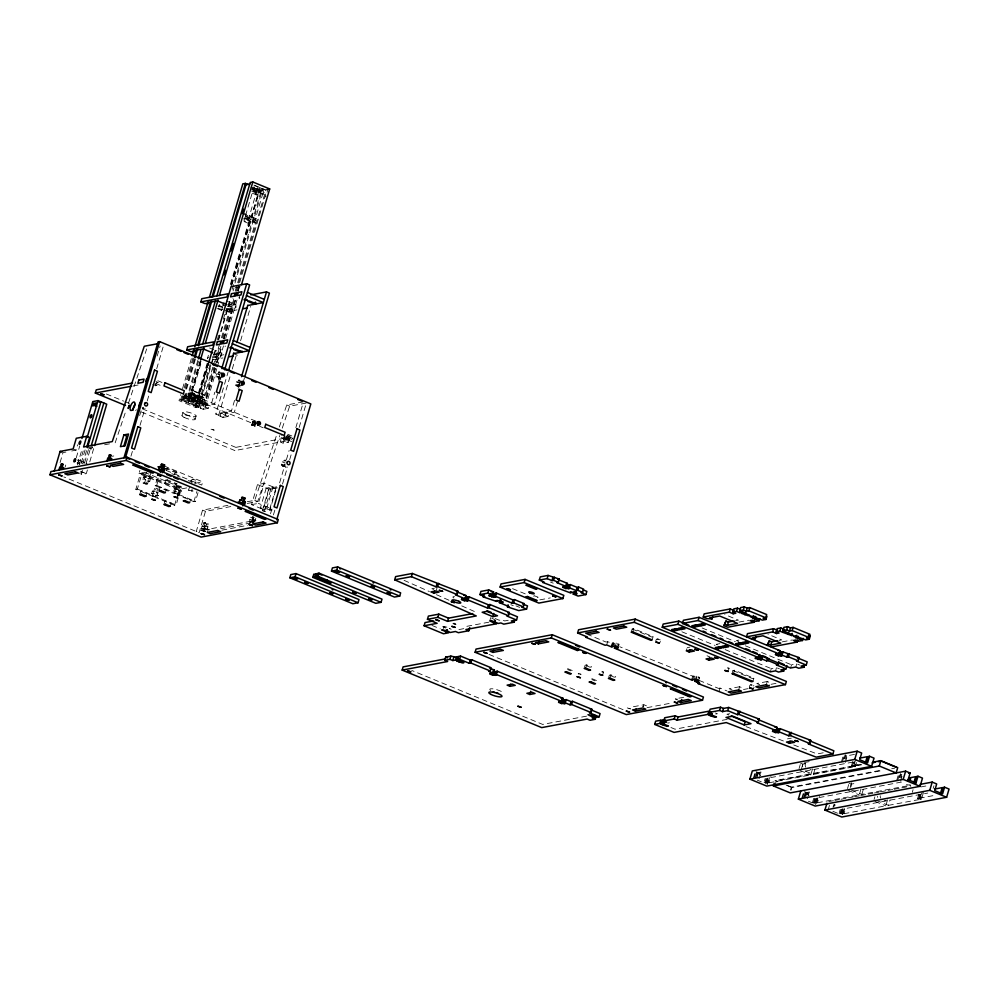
<?xml version="1.0" encoding="UTF-8"?>
<svg xmlns="http://www.w3.org/2000/svg" width="999" height="999" viewBox="0 0 999 999"><rect width="100%" height="100%" fill="white"/><g stroke="black" fill="none" stroke-linecap="round" stroke-linejoin="round"><path stroke-width="0.75" stroke-dasharray="5 3.75" d="M60.065 462.574L62.999 452.609L65.897 452.06M65.122 467.145L65.759 465.01M71.691 450.974L76.049 450.149L77.61 444.805M76.274 457.729L79.758 445.904M77.447 464.835L82.23 448.588M79.321 464.135L84.103 447.877M81.219 463.086L85.577 448.301M82.667 463.848L87.45 447.602M82.393 470.192L81.081 474.625L86.301 473.638L87.612 469.205M84.565 462.799L88.911 448.027M86.014 463.573L90.36 448.801M89.785 461.813L94.131 447.04M139.648 415.572L141.334 409.877M157.18 356.006L160.14 345.979M143.307 407.217L142.894 408.603L144.043 408.391L142.108 407.592M130.956 456.206L132.53 450.874M140.047 425.324L145.08 408.229M147.228 400.924L149.188 394.255M156.718 368.681L163.461 345.741M155.532 385.889L156.468 382.692L158.042 382.392L157.093 385.602L152.622 384.69M186.726 487.899L177.722 489.597L138.961 473.613L139.897 470.404M159.016 489.348L156.119 488.149L155.17 491.358L152.347 491.133L151.648 493.481L154.483 493.706L153.846 495.841L152.285 496.128L135.814 489.348L140.522 473.314L145.367 475.312L146.94 475.024L146.304 477.16L143.481 476.935L142.795 479.283L145.617 479.508L144.668 482.717L143.107 483.004L144.056 479.807M135.814 489.348L137.375 489.048L142.095 473.026L146.94 475.024M139.71 494.542L140.659 491.346L142.22 491.046L141.271 494.255M142.795 479.283L144.356 478.983L145.367 475.312M150.2 473.002C151.898 478.771 142.445 476.073 146.903 472.115M143.107 483.004L146.016 484.203L146.953 481.006L149.788 481.231L150.474 478.871L147.652 478.646L148.277 476.511L149.85 476.223L180.856 488.998L176.136 505.032L174.575 505.319L156.581 497.902M146.016 484.203L147.577 483.916L148.913 479.17L150.474 478.871M149.213 478.359L149.85 476.223M146.129 496.253L147.065 493.044L145.504 493.344M210.801 365.222L198.476 407.08L195.866 407.58L179.008 400.624L180.769 394.642M182.53 388.661L191.771 357.267M181.244 486.913L179.67 487.2L178.734 490.409L180.295 490.109L181.244 486.913L178.334 485.714L177.385 488.911L174.563 488.686L173.876 491.046L176.698 491.271L176.074 493.406L174.5 493.693L155.12 485.701L157.268 478.421M152.285 496.128L152.909 493.993L154.483 493.706M153.222 493.181L154.545 488.436L156.119 488.149M210.19 363.986L197.889 405.769L195.754 406.168L180.632 399.937L182.005 395.254M184.141 387.999L192.982 357.992M182.942 395.654L181.618 400.137L179.008 400.624M185.14 388.174L193.931 358.279M155.12 485.701L156.681 485.414L158.829 478.134M197.427 402.16L182.892 396.915L183.828 393.718M180.632 399.937L182.767 399.525L183.654 396.553M185.839 389.086L195.067 357.754M190.684 396.166L202.797 401.148L202.335 402.759L195.804 403.983L183.691 398.988L184.166 397.39L185.315 397.177L205.894 405.694M182.892 396.915L184.453 396.628L185.402 393.419M195.429 359.091L185.889 391.508L187.038 391.296M155.195 497.327L155.819 495.192L158.641 495.417L159.34 493.069L156.518 492.844L157.455 489.635L154.545 488.436M185.315 397.177L186.551 393.206M157.767 493.369L156.756 497.04L176.136 505.032M186.738 394.917L185.802 398.114L187.362 397.827M159.016 490.909L159.965 487.699L161.526 487.412M214.723 367.307L203.284 406.181L186.413 399.225L187.3 396.241M189.061 390.259L197.852 360.364M181.98 415.596L182.929 412.4M166.558 470.317L167.195 468.181L176.885 472.177L175.936 475.374L180.057 477.072M189.773 391.171L198.551 361.326M191.221 391.258L200.025 361.363M189.473 398.326L188.162 402.797L194.031 402.385L194.181 401.011L191.683 400.424L192.045 402.06L191.696 400.611M191.671 390.871L200.437 361.064M167.258 479.807L165.697 480.094L164.76 483.304L166.321 483.017L167.258 479.807L176.96 483.803L176.011 487L174.45 487.3L175.387 484.09L176.96 483.803M191.908 390.759L200.737 360.751M212.775 367.282L204.533 395.279L191.271 390.497L192.42 390.284L201.086 360.814M191.945 394.006L201.498 361.588M251.91 193.968L245.105 217.095L251.161 219.593L245.167 217.807M218.669 306.993L219.455 304.32M165.434 492.607L166.371 489.41L164.81 489.697M163.936 504.532L164.885 501.323L166.446 501.036M208.391 355.319L207.442 358.529L208.541 357.155M221.603 310.452L222.54 307.242M222.852 306.206L224.026 302.197M207.143 363.311L198.476 392.782L197.327 392.994L196.703 395.129L197.852 394.917L197.377 396.516L196.229 396.74L195.592 398.876L196.741 398.651L196.279 400.262L193.656 400.749L194.068 402.31M230.482 284.053L249.375 219.817L248.227 220.042L250.474 216.084L249.325 216.296L256.568 191.733L257.717 191.508L258.179 189.91L257.03 190.122L257.979 186.925L253.134 184.927M174.688 474.612L175.312 472.465L176.885 472.177M195.804 403.983L196.279 402.385M192.058 398.251L196.903 400.249L197.377 398.638L198.526 398.426L193.681 396.428M193.157 394.505L198.014 396.503L207.555 364.086M230.894 284.79L248.913 223.551L250.062 223.326L244.006 220.829L244.63 218.694L243.481 218.918L250.687 221.191M249.538 221.416L250.012 219.805M252.397 193.244L257.243 195.242L257.717 193.631L258.866 193.419L252.809 190.921L253.746 187.712L259.802 190.21L264.036 189.423L263.087 192.62L250.974 187.625M208.341 362.649L195.617 405.869L211.651 402.922L214.797 392.245M231.156 285.152L258.791 191.246L267.869 189.535L265.672 196.99M195.754 406.168L208.479 362.899M231.318 285.327L259.965 187.949M208.704 362.674L195.991 405.869L198.901 407.068L214.56 404.12L217.695 393.444M195.866 407.58L208.629 364.223M231.943 284.99L259.802 190.21M217.208 340.122L218.968 334.153M223.364 319.23L226.436 308.791M232.143 289.398L261.126 190.921L252.872 187.525M211.239 363.736L216.084 347.29M218.282 339.81L230.594 297.952M235.002 283.004L262.275 190.322L253.846 186.85M195.18 419.168L196.129 415.959M198.901 407.068L211.176 365.359M211.613 363.873L216.433 347.49M218.631 340.035L230.906 298.326M233.092 290.884L233.978 287.899M170.354 506.231L171.291 503.034L169.73 503.321M174.5 493.693L175.137 491.558L176.698 491.271M174.563 488.686L175.824 489.21L176.761 486.001L178.334 485.714M190.747 396.878L201.661 401.373L203.908 397.415L191.783 392.42M190.647 392.632L202.76 397.627L203.384 395.492M244.593 218.544L254.283 222.54L256.543 218.581L244.418 213.586M243.269 213.798L255.394 218.793L262.625 194.231L263.773 194.006L264.236 192.407L252.123 187.412M175.437 490.746L176.124 488.399M200.262 408.091L201.211 404.895L204.121 406.094L203.172 409.29L200.262 408.091L205.482 407.117L208.391 408.316L209.34 405.107L206.431 403.908M213.212 365.809L219.28 345.179M221.441 337.812L229.683 309.815L226.049 308.316M228.646 304.957L231.256 304.47L233.017 298.501M235.215 291.034L255.432 222.315L244.53 217.819M177.722 489.597L178.671 486.388L181.668 485.826M187.575 398.626L202.697 404.857L213.674 367.557M215.422 361.588L220.255 345.179M222.452 337.724L233.866 298.938M236.064 291.471L265.921 190.022L253.546 184.927M215.16 365.821L220.879 346.391M223.077 338.911L234.965 298.551M237.163 291.071L266.633 190.921M198.027 492.657L195.454 501.398L193.881 501.685L177.41 494.892L178.034 492.757L180.869 492.982L181.556 490.634L180.295 490.109M174.575 505.319L177.148 496.578M177.572 495.129L179.296 489.298L148.277 476.511M215.235 368.394L204.695 404.158L191.021 398.526M216.983 362.425L221.803 346.041M224.001 338.586L236.288 296.853M238.037 290.884L238.911 287.912M177.447 497.802L178.384 494.592L175.137 493.606L176.361 494.443M202.697 404.857L204.832 404.458L215.372 368.656M217.12 362.687L221.953 346.266M224.151 338.811L236.451 297.04M238.199 291.071L239.523 286.601M177.41 494.892L178.971 494.605L179.995 490.934L181.556 490.634M205.482 407.117L216.895 368.319M217.332 366.82L223.489 345.891M225.687 338.424L238.012 296.566M212.387 357.879L220.979 356.268L221.928 353.059L215.06 350.237M226.536 309.815L235.127 308.192L236.076 304.982L223.726 299.9M219.817 379.22L220.23 377.834L217.32 376.635L216.908 378.022L219.817 379.22L220.966 378.996L215.747 376.923L216.696 373.726L221.166 374.625M240.072 294.98L239.136 298.189L239.81 298.052L234.178 296.204M218.257 373.426L218.669 372.04L219.817 371.815L219.405 373.214M218.331 380.219L219.505 376.223L216.908 378.022M218.656 378.122L219.605 374.925L216.696 373.726M188.586 490.159L193.057 491.058L188.586 490.159L189.523 486.95M191.433 482.467C189.735 476.71 199.188 479.408 194.73 483.366M191.496 491.358L192.12 489.223M189.66 502.597L190.609 499.4L189.036 499.687M237.475 401.586L234.328 412.275L218.669 415.222L215.759 414.023L228.034 372.315M218.669 415.222L230.507 375M232.255 369.043L236.651 354.146M240.597 340.746L250.674 306.481M193.881 501.685L196.89 491.496M220.042 416.246L220.979 413.037L223.888 414.235L222.939 417.445L220.042 416.246L225.262 415.259L228.159 416.458L229.108 413.261L226.199 412.063L225.262 415.259M163.911 465.884L202.672 481.868L201.736 485.077L162.962 469.093M236.463 381.868L239.373 383.067L238.424 386.276L239.997 385.976L237.088 384.777L236.676 386.163L239.585 387.362L240.734 387.15L235.527 385.077L236.463 381.868L240.934 382.779M238.037 381.581L238.436 380.182L239.585 379.97L239.173 381.356L240.222 381.168M238.099 388.374L239.285 384.365L236.676 386.163M234.565 400.387L231.418 411.076L215.759 414.023M227.909 505.357L202.56 510.139L196.266 531.505L201.486 530.519L204.395 531.718L205.02 529.582L201.436 528.508L202.135 526.161L205.719 527.222L206.656 524.025L208.229 523.726L207.28 526.935L204.37 525.736L205.319 522.527L208.229 523.726M243.132 382.367L244.443 377.897M230.819 506.555L205.469 511.326L199.176 532.692L63.849 476.923M201.486 530.519L202.123 528.384M202.809 526.036L203.746 522.827L205.319 522.527M205.956 531.418L203.059 530.219L203.684 528.084L207.268 529.158L207.954 526.81L204.37 525.736M204.358 527.959L205.057 525.611M201.436 528.508L204.345 529.707L205.719 527.222M207.33 532.442L208.267 529.245L210.215 530.044M141.359 412.013L234.877 450.561L235.826 447.365L289.048 437.337L286.438 436.663L285.489 439.872L283.366 438.998L284.303 435.789M251.698 425.287L252.647 422.077L254.208 421.79L253.271 424.987L251.698 425.287L256.169 426.186M253.271 424.987L252.01 424.475L252.947 421.266L256.406 421.378L193.356 395.392M252.01 424.475L253.159 424.25L254.096 421.054M253.159 424.25L254.408 424.775L255.357 421.566M254.608 426.486L255.544 423.276L257.118 422.989M254.408 424.775L255.457 424.575L256.081 422.44M257.492 484.565L269.118 489.36L263.212 509.44L251.573 504.645L257.492 484.565L264.273 483.291L275.899 488.086L268.594 489.46M252.41 522.677L253.034 520.541L249.45 519.468L250.15 517.12L253.734 518.194L250.15 517.12M203.059 530.219L249.5 521.478L250.125 519.343L253.034 520.541M249.463 523.626L250.137 521.391L252.872 521.94M255.282 520.117L253.971 522.377L251.061 521.178L251.698 519.043L255.282 520.117L255.969 517.769M252.372 518.918L253.072 516.57M252.36 520.666L253.047 518.319M251.573 504.645L258.354 503.371L264.273 483.291M252.735 523.901L253.671 520.691L256.581 521.89M284.977 435.664L284.041 438.861L281.131 437.662L282.08 434.465M262.337 510.714L268.943 488.286L276.773 486.813L270.167 509.24L262.337 510.714L264.273 511.513L272.103 510.039L270.167 509.24M283.192 443.219L284.128 440.01L289.348 439.023L288.411 442.232L283.192 443.219L280.282 442.02L281.231 438.811L284.128 440.01M264.273 511.513L270.879 489.085L277.397 487.849M281.131 437.662L285.602 438.573L286.551 435.364L289.36 436.113L288.112 440.547L234.877 450.561M285.602 438.573L287.225 435.239M287.113 436.538L286.176 439.747L288.112 440.547M288.686 436.251L287.737 439.448L289.673 440.247L290.622 437.05L288.686 436.251L289.36 436.113M284.802 465.546L282.867 464.747L282.455 466.133L285.364 467.332L285.764 465.946L281.293 465.034L282.242 461.825L285.364 459.927L284.952 461.326M269.643 509.34L276.248 486.9M282.455 466.133L285.052 464.323L279.608 482.842M284.203 466.233L284.827 464.098M270.517 513.736L272.09 508.391M286.388 459.79L289.136 450.437M295.854 427.647L303.022 403.271M273.414 514.935L274.987 509.59M282.517 484.04L287.537 466.958M289.685 459.652L291.658 452.972M299.176 427.41L305.931 404.47M436.463 589.835L437.087 587.699M443.593 628.533L444.218 626.398L447.814 627.472M490.047 619.792L490.671 617.657M584.49 667.332L585.127 665.197L586.688 664.897L591.533 666.895L589.972 667.195L585.127 665.197M586.063 667.032L586.688 664.897M606.68 644.954L607.629 641.758L613.511 643.556L612.574 646.753M602.609 675.287L603.546 672.077L600.287 671.091L601.111 671.79M611.313 646.241L612.262 643.031L616.233 643.044L619.143 644.243L617.894 648.264M611.525 646.952L612.474 643.743M612.462 646.028L613.411 642.819M613.723 646.54L614.66 643.331M615.284 646.241L616.233 643.044M608.728 677.322L609.353 675.174L610.913 674.887L615.759 676.885L614.198 677.172L609.353 675.174M610.289 677.022L610.913 674.887M631.218 632.192L632.155 628.983L633.728 628.696L653.109 636.688L652.16 639.884M632.779 631.892L633.728 628.696M656.031 642.182C654.333 636.413 663.786 639.123 659.328 643.081M643.244 706.905L643.868 704.757L646.778 705.956L642.307 706.805M686.288 650.824L686.912 648.676M691.758 679.395L692.694 676.186L696.678 676.198L699.575 677.397L698.638 680.606M692.906 679.183L693.843 675.973M694.168 679.695L695.104 676.498M695.729 679.407L696.678 676.198M719.105 691.296L720.054 688.086L726.972 690.946M728.146 671.44L729.083 668.231L725.823 667.245L727.06 668.081M732.005 673.738L732.954 670.529L734.515 670.242L753.895 678.234L752.959 681.43M733.578 673.438L734.515 670.242M738.636 689.947L739.585 686.738L742.494 687.936M749.662 687.986C747.964 682.217 757.429 684.927 752.971 688.885M766.295 684.74L767.244 681.53L770.154 682.729L769.205 685.938M770.354 671.84L771.29 668.631L776.51 667.644L775.561 670.853M753.258 778.483L754.832 773.139M754.045 778.333L755.606 772.989M755.082 778.134L757.042 771.465M755.868 777.984L757.829 771.315M757.354 775.212L758.141 772.539L759.178 772.339L757.604 777.684M756.905 777.796L758.878 771.116M790.584 668.019L791.52 664.822L796.74 663.836L795.803 667.045M759.178 774.862L759.964 772.19L761.013 771.99L759.04 778.671M764.41 781.118L765.197 778.446M764.023 782.454L765.072 782.254L766.245 778.246M765.371 783.478L767.032 778.096M766.158 783.328L767.731 777.984M769.555 777.647L767.981 782.979L765.846 782.105L766.895 781.905L768.069 777.896M765.072 782.254L767.195 783.129L768.768 777.784M767.17 784.727L769.193 777.871M766.895 781.905L769.03 782.791L770.991 776.111M775.012 785.251L776.31 780.868L861.488 764.834M790.559 790.022L791.42 787.1L882.691 769.917M791.046 790.221L791.832 787.549L882.592 770.466M799.05 768.593L800.236 764.597M801.71 798.451L803.283 793.119M802.497 798.313L804.07 792.969M803.546 798.114L805.119 792.769M769.03 782.791L810.776 774.924L812.736 768.256M804.32 797.964L806.293 791.283M805.806 795.179L806.593 792.507L807.642 792.319L806.068 797.652M805.369 797.764L807.329 791.096M805.656 767.157A4.583 4.058 79.3 0 1 805.419 763.661L803.233 762.761L801.273 769.442L813.386 774.437L814.959 769.093M807.642 794.842L808.416 792.17L809.465 791.97L807.504 798.651M813.661 798.413L812.487 802.422L815.659 803.109L816.445 802.959L818.006 797.614M813.523 802.222L814.709 798.226M813.835 803.446L815.396 798.114L814.31 802.085L816.445 802.959M814.61 803.296L816.183 797.964M814.31 802.085L815.346 801.885L816.533 797.876M815.659 803.109L817.232 797.764M815.634 804.707L817.644 797.851M815.346 801.885L817.482 802.759L819.442 796.078M841.408 761.887L843.368 755.207L846.54 755.893L844.58 762.574M828.271 809.402L829.445 805.394M842.444 761.688L844.417 755.007M844.018 758.878L845.191 754.869L847.327 755.744L857.829 753.77M844.717 758.753L845.504 756.093M845.366 762.424L847.327 755.744M833.016 807.267L833.803 804.595M833.803 807.117L834.59 804.445M855.481 760.202L853.521 766.882L851.385 765.996L853.346 759.327M851.385 765.996L852.434 765.808L854.395 759.128M842.744 808.903L841.17 814.247L839.035 813.373L840.209 809.365M856.518 762.524L855.344 766.533L853.208 765.659L854.395 761.65M839.035 813.373L840.084 813.174L841.258 809.165M847.514 788.573L848.688 784.565M842.045 809.015L840.384 814.397L832.304 811.063M852.434 765.808L854.557 766.683L856.53 760.002M844.567 808.566L842.994 813.898L840.858 813.024L841.907 812.824L843.081 808.828M840.084 813.174L842.207 814.048L843.78 808.715M851.697 782.741L849.724 789.422L861.837 794.405L908.765 785.576L906.63 784.702L910.589 785.239L908.453 784.352M842.594 814.285L844.205 808.79L927.771 793.056M841.907 812.824L844.043 813.71L845.616 808.366M817.482 802.759L859.24 794.904L861.2 788.223M861.837 794.405L863.411 789.073M874.063 799.512L874.849 796.852M844.043 813.71L885.788 805.843L887.749 799.175M876.285 800.361L888.398 805.356L889.972 800.012M896.652 780.581L898.613 773.913L901.785 774.587L899.824 781.268M897.689 780.381L899.649 773.713M899.262 777.572L900.436 773.563M899.962 777.459L900.748 774.787M900.611 781.118L902.572 774.437M912.287 792.344L913.074 789.672M921.627 792.794L919.654 799.475L917.532 798.588L919.492 791.92M917.532 798.588L918.568 798.401L920.541 791.72M923.451 792.444L921.49 799.125L919.355 798.251L920.529 794.242M918.568 798.401L920.703 799.275L922.664 792.594M933.166 788.411L933.953 785.738M115.185 442.782L126.011 410.514M128.471 403.184L146.678 348.926M247.29 501.71L254.745 500.312L276.885 434.315M279.345 426.973L286.738 404.982L303.446 401.835M247.215 503.471L257.655 501.51L279.795 435.514M282.255 428.171L289.635 406.181L306.356 403.034M145.954 475.324L149.263 476.211M191.321 401.573L197.24 401.086M194.343 401.323L189.748 401.486L190.222 399.887L191.371 399.675M156.131 497.127L152.909 496.041L154.57 497.015M178.346 494.692L177.21 494.68M195.679 480.157L192.382 479.27M453.084 623.551L453.983 623.201M603.546 672.077L601.947 672.065M660.277 639.872L657.042 639.11M729.083 668.231L727.909 668.319M753.87 685.776L753.121 685.826M456.056 624.263L455.282 624.288M262.275 190.322L259.665 190.821L254.046 188.499M263.087 192.62L264.236 192.407M257.243 195.242L258.391 195.017L252.335 192.52M255.394 218.793L256.543 218.581M254.283 222.54L255.432 222.315M235.389 287.637L241.084 286.563M227.485 306.606L236.076 304.982M226.411 308.841L236.563 306.93M225.774 310.552L229.683 309.815M225.474 312.05L237.075 309.865M224.987 346.253L225.662 346.129M213.336 354.682L221.928 353.059M212.263 356.918L223.863 354.732M212.775 359.852L222.927 357.942M133.192 385.914L140.772 384.478M215.747 376.923L217.32 376.635M235.527 385.077L237.088 384.777M185.939 395.03L184.79 395.254L187.213 396.253M183.691 398.988L187.612 398.251M188.262 398.301L180.694 399.725L198.476 407.08M198.014 396.503L199.151 396.291L193.094 393.793M186.413 399.225L189.023 398.738M202.76 397.627L203.908 397.415M196.903 400.249L198.052 400.025M201.661 401.373L202.797 401.148M203.172 409.29L208.391 408.316M222.939 417.445L228.159 416.458M87.987 447.902L92.52 447.053M104.608 444.767L112.163 443.356M112.2 456.256L113.774 455.969M78.184 473.426L83.404 472.44M283.366 438.998L284.041 438.861M138.961 473.613L144.967 472.477M167.195 468.181L165.622 468.481L175.312 472.465M143.481 476.935L146.304 477.16M149.788 481.231L146.953 481.006M281.293 465.034L282.867 464.747M195.18 483.279L202.672 481.868M155.17 491.358L152.347 491.133M285.364 467.332L286.513 467.107M156.518 492.844L158.079 492.557M175.824 489.21L177.385 488.911M158.641 495.417L155.819 495.192M180.869 492.982L178.034 492.757M184.191 497.689L185.764 497.402M262.687 509.54L269.992 508.166L258.354 503.371M207.28 526.935L207.954 526.81M249.45 519.468L250.125 519.343M204.345 529.707L205.02 529.582M207.268 529.158L203.684 528.084M251.061 521.178L259.64 519.567M250.949 522.952L221.616 528.471L218.706 527.272M221.89 530.169L247.802 525.287M434.478 588.199L431.868 588.686L433.816 589.485M539.822 599.875L550.324 597.902M444.218 626.398L442.657 626.698L445.566 627.896L444.892 628.021M495.142 618.556L499.213 620.229L501.823 619.742L504.732 620.941L509.203 620.104M449.937 628.346L449.263 628.471L451.198 629.27M466.858 626.323L488.848 622.19M463.798 628.646L459.328 629.495L457.392 628.696M607.629 641.758L606.056 642.045L588.061 634.627M735.576 620.691L738.436 620.154L724.725 614.497M653.109 636.688L651.535 636.975L632.155 628.983M738.935 622.102L749.075 620.192M617.682 645.267L618.831 645.054L617.569 644.53M687.225 647.614L689.834 647.127M719.842 643.656L716.183 644.343L718.119 645.142M738.86 640.084L736.413 640.534L739.322 641.733M778.87 640.459L781.73 639.922L768.019 634.265M782.229 641.87L792.382 639.959M695.816 678.109L696.865 677.909M699.575 677.397L698.014 677.697L699.275 678.209M753.895 678.234L752.334 678.521L739.872 673.388M720.054 688.086L718.481 688.386L699.1 680.394M633.428 706.73L643.868 704.757M678.833 698.176L689.273 696.216M739.585 686.738L729.145 688.711L732.055 689.909M767.244 681.53L756.805 683.503L759.715 684.702M586.563 716.146L542.669 724.412L411.738 670.441M647.052 707.654L671.44 703.059M743.518 689.497L748.114 688.636M771.066 684.303L777.185 683.154M667.832 723.101L669.392 722.801M715.846 714.06L717.407 713.761L715.471 712.961M729.645 713.736L726.922 714.248L729.732 715.396M727.197 719.367L675.012 729.195L669.48 726.91M787.437 738.873L791.358 738.136M823.213 752.796L817.132 753.945L792.469 744.467M804.719 762.487L809.178 761.65M800.624 763.261L802.809 764.16L805.419 763.661M757.142 772.914L760.077 773.8A1.424 1.261 79.3 0 0 760.589 775.461M770.704 777.584L854.282 761.85M853.208 765.659L860.713 764.247M861.188 764.372L774.962 780.594L777.771 781.755M767.195 783.129L767.981 782.979M813.386 774.437L853.521 766.882M854.557 766.683L855.344 766.533M891.67 768.755L894.692 768.181M849.088 783.228L851.26 784.128L853.87 783.641A4.583 4.058 79.3 0 0 854.12 787.125M805.606 792.881L808.528 793.78A1.424 1.261 79.3 0 0 809.053 795.429M819.168 797.564L902.746 781.83M828.858 801.56L833.416 800.699M834.939 800.411L839.497 799.55M841.021 799.275L847.09 798.126M848.613 797.839L853.171 796.977M854.694 796.69L859.252 795.841M860.763 795.554L866.845 794.405M868.368 794.118L872.926 793.256M874.45 792.981L879.008 792.12M880.519 791.832L886.6 790.684M888.123 790.396L892.681 789.547M894.192 789.26L900.274 788.111M901.797 787.824L910.913 786.113M920.928 786.937L928.383 785.526M919.355 798.251L935.751 795.154M842.207 814.048L842.994 813.898M888.398 805.356L919.654 799.475M920.703 799.275L921.49 799.125M580.544 674.662C583.279 674.138 575.274 672.639 579.295 674.375M455.319 624.313L454.495 624.125M453.971 623.189L455.581 623.726M454.495 624.15L453.658 623.863M676.947 699.849L675.287 698.875L677.684 699.275M751.885 685.526L750.611 684.79M746.053 726.623L785.226 741.67M259.191 187.425L264.036 189.423M252.11 188.499L258.978 191.333M251.648 189.011L263.773 194.006M251.723 189.735L262.625 194.231M251.661 191.134L257.717 193.631M245.167 215.684L256.069 220.18M245.23 216.408L254.92 220.404M244.068 221.553L248.913 223.551M228.833 303.471L231.256 304.47M228.272 305.369L235.127 308.192M222.315 304.707L224.738 305.694M218.781 305.319L222.415 306.818M217.108 308.541L221.953 310.539M233.541 353.609L237.425 355.207M209.578 347.977L213.699 349.662M214.123 353.434L220.979 356.268M218.669 372.04L221.578 373.239M238.436 380.182L241.346 381.381M218.469 376.411L221.366 377.61M238.237 384.565L241.146 385.764M286.738 404.982L289.635 406.181M192.42 390.284L204.533 395.279M191.321 394.018L203.434 399.013M157.817 380.744L161.975 382.455M287.687 434.265L291.845 435.976M191.383 394.742L202.285 399.238M252.947 421.266L254.208 421.79M156.094 381.593L158.042 382.392M193.744 397.14L197.377 398.638M290.022 437.212A1.723 0.687 -67.6 0 1 289.585 439.822A1.723 0.687 -67.6 0 1 288.486 439.348A1.723 0.687 -67.6 0 1 290.022 437.212L292.932 438.411M252.647 422.077L255.544 423.276M155.494 383.379L162.412 386.226M184.228 395.217L186.651 396.216L183.192 396.103L184.453 396.628M189.548 397.415L255.457 424.575M259.578 426.273L263.212 427.772M285.364 436.9L292.282 439.76M190.222 397.764L202.335 402.759M289.348 439.023L286.438 437.824L285.502 441.034L288.411 442.232M189.71 398.226L204.832 404.458M286.288 438.449L288.411 439.323M155.157 384.802L157.093 385.602M288.711 440.384L291.621 441.583M182.767 399.525L197.889 405.769M797.714 664.235L799.65 665.034M702.147 627.984L735.301 641.645M745.391 645.804L791.52 664.822M284.216 460.152L286.151 460.951M282.242 461.825L285.152 463.024M777.484 668.044L779.42 668.843M283.604 465.909L285.539 466.708M106.331 393.981L123.601 401.099M125.037 401.698L129.358 403.471M142.308 408.816L235.826 447.365M681.917 631.793L715.072 645.454M725.162 649.612L771.29 668.631M550.449 582.03L553.221 583.179M707.005 655.769L709.902 656.967M732.954 670.529L738.486 672.814M533.953 595.579L538.111 597.29L533.766 596.44M268.943 488.286L270.879 489.085M512.537 588.636L526.898 594.555M612.262 643.031L613.511 643.556M692.694 676.186L693.955 676.71L619.692 646.728M516.033 605.894L519.667 607.38M510.839 604.682L513.261 605.681M254.745 500.312L257.655 501.51M171.791 473.663L174.55 474.812M188.299 480.469L192.42 482.167M88.961 448.214L90.897 449.013M165.697 480.094L175.387 484.09M144.206 472.177L178.671 486.388M252.385 516.695L254.32 517.494M176.761 486.001L179.67 487.2M251.698 519.043L254.608 520.242M491.645 618.056L495.029 619.855M178.734 490.409L179.995 490.934M147.652 478.646L148.913 479.17M73.139 448.951L76.049 450.149M249.5 521.478L251.436 522.277M144.356 478.983L145.617 479.508M173.876 491.046L175.137 491.558M156.681 485.414L176.074 493.406M178.971 494.605L195.454 501.398M144.668 482.717L147.577 483.916M202.56 510.139L205.469 511.326M78.309 459.865L87.025 463.461M151.648 493.481L152.909 493.993M76.985 463.037L79.895 464.235A1.723 0.687 -67.6 0 1 79.982 462.237A1.723 0.687 -67.6 0 1 81.319 461.138A1.723 0.687 -67.6 0 1 80.994 463.324M137.375 489.048L153.846 495.841M572.227 670.529L567.382 668.531L565.809 668.831L570.654 670.829M596.453 680.519L591.608 678.521L590.047 678.821L594.892 680.819M80.494 471.241L86.301 473.638M203.746 522.827L206.656 524.025M800.012 770.491L810.776 774.924M848.463 790.459L859.24 794.904M875.024 801.41L885.788 805.843M202.135 526.161L205.032 527.36M431.955 625.411L440.259 628.846M489.011 654.407L624.363 710.202M756.006 771.653L758.141 772.539M804.457 791.633L806.593 792.507M756.43 772.302L760.077 773.8M804.894 792.282L808.528 793.78M787.299 785.401L791.42 787.1M786.201 785.239L791.832 787.549M757.292 780.144L761.338 781.805M808.441 801.235L812.487 802.896M404.058 580.332L429.383 591.558M436.413 594.667L449.075 600.274M461.75 605.881L477.222 612.737M250.961 522.077L250.087 521.478M453.683 623.863L453.047 623.551M835.052 805.456A1.424 1.261 79.3 0 1 835.089 804.719L834.565 804.819A1.424 1.261 79.3 0 0 834.527 805.556M880.681 798.076A4.583 4.058 79.3 0 1 880.231 795.741M886.163 800.336A4.583 4.058 79.3 0 1 884.09 800.723M877.709 797.427A4.583 4.058 79.3 0 1 877.621 796.24M808.528 795.529A1.424 1.261 79.3 0 1 808.004 793.88M851.16 786.475A4.583 4.058 79.3 0 1 851.26 784.128M760.064 775.561A1.424 1.261 79.3 0 1 759.552 773.9M811.151 769.417A4.583 4.058 79.3 0 1 810.139 769.767M802.697 766.508A4.583 4.058 79.3 0 1 802.809 764.16M222.677 309.515A4.583 1.061 16.4 0 1 218.282 308.329M218.057 306.356A4.583 1.061 16.4 0 1 222.452 307.542M490.759 690.534A6.868 1.586 16.4 0 1 494.48 689.11A6.868 1.586 16.4 0 1 502.972 693.006M453.921 598.064A4.583 1.061 16.4 0 1 454.508 596.665M92.432 446.865A1.723 0.687 -67.6 0 1 91.421 448.851A1.723 0.687 -67.6 0 1 90.647 448.351M83.017 463.174A1.723 0.687 -67.6 0 1 84.028 462.237A1.723 0.687 -67.6 0 1 84.341 463.299M77.435 460.464A1.661 0.662 -67.6 0 1 78.534 460.551A1.661 0.662 -67.6 0 1 77.398 462.912M291.633 439.722A1.723 0.687 -67.6 0 1 292.295 438.673M136.301 409.702A4.583 1.836 -67.6 0 1 135.677 410.577M187.437 396.303A1.723 1.523 79.3 0 1 187.213 395.916M256.019 424.288A1.723 1.523 79.3 0 1 255.931 422.977M239.71 383.641A1.723 1.523 79.3 0 1 239.748 382.767M266.209 488.161L260.302 508.241L267.083 506.968L272.989 486.888L266.209 488.161M211.064 429.195L214.211 430.144L211.064 429.195M202.123 530.432L205.369 531.418L202.123 530.432M627.272 707.916L630.531 708.903L627.272 707.916M184.053 417.332A6.868 1.586 16.4 0 0 195.005 419.543A6.868 1.586 16.4 0 0 186.688 415.272A6.868 1.586 16.4 0 0 184.053 417.332M185.002 414.123A6.868 1.586 16.4 0 0 195.954 416.333A6.868 1.586 16.4 0 0 187.625 412.063A6.868 1.586 16.4 0 0 185.002 414.123"/><path stroke-width="1.5" d="M49.95 474.787L50.899 471.578L127.085 457.23L278.284 519.555L277.335 522.752L201.136 537.1L49.95 474.787L126.149 460.439L277.335 522.752M54.221 471.353L60.09 451.411L73.139 448.951L76.286 438.274L86.713 436.301L89.623 437.5L86.876 446.853M62.275 468.106L59.665 467.432L58.966 469.78L59.653 469.655M60.34 467.307L61.289 464.098L62.85 463.811L61.901 467.008L63.849 467.807M81.93 438.524L92.807 401.586L98.027 400.599L106.743 404.195L94.568 445.566M125.537 405.494L95.317 393.044L96.266 389.835L132.63 382.992M93.319 403.509L92.632 405.856L95.554 405.307L96.241 402.959L93.319 403.509L96.229 404.707M86.713 436.301L83.579 446.99L112.275 441.583L144.268 346.253L157.942 343.681M87.15 437.537L98.027 400.599M87.45 447.602L100.924 401.798L99.101 402.147M91.221 445.841L103.834 402.997M110.29 459.065L107.68 458.391L106.98 460.739L107.667 460.614M108.354 458.266L109.303 455.057L110.864 454.77L109.915 457.967L111.863 458.766M123.864 434.915L120.404 446.665L125.1 445.779L128.559 434.028L123.864 434.915L126.773 436.113L123.739 446.391M139.773 403.109L138.824 406.306L140.397 406.019M123.963 457.817L158.067 341.908L159.64 341.621L310.826 403.933L276.711 519.842M159.64 341.621L125.524 457.53L129.683 459.24M126.149 460.439L127.085 457.23M186.713 349.975L187.65 346.765L213.749 341.858L212.799 345.067L186.713 349.975L190.584 351.573L194.305 351.748M200.861 301.898L201.798 298.701L227.897 293.781L226.948 296.99L200.861 301.898L204.733 303.496L208.454 303.671M192.208 355.781L193.968 349.8M194.842 346.803L208.042 301.96M209.365 297.477L242.807 183.866L245.417 183.379L248.227 184.528M159.44 471.503L160.077 469.368L158.816 468.856L159.503 466.508L160.764 467.02L161.713 463.811L164.61 465.01L163.674 468.219L162.113 468.519L163.049 465.309L164.61 465.01M194.38 356.78L196.578 349.313M197.889 344.817L210.652 301.473M211.975 296.99L245.417 183.379M160.539 472.302L161.401 469.393L163.824 470.392M195.067 357.754L197.702 348.801M198.576 345.816L211.751 301.061M213.074 296.591L246.004 184.69M164.935 468.743L163.361 469.031L162.675 471.378L161.413 470.866L164.236 471.091L164.935 468.743L163.674 468.219M162.35 472.702L162.974 470.566M198.302 358.866L200.936 349.9M202.697 343.918L215.459 300.562M216.771 296.079L250.212 182.467L252.822 181.98L269.693 188.936L241.533 284.603M224.013 274.8L225.337 270.317M231.044 250.924L233.242 243.469M242.02 213.624L243.344 209.153M188.511 397.614L189.448 394.405L190.497 394.205L189.548 397.415M200.462 359.865L203.983 347.914M205.307 343.431L218.069 300.075M219.38 295.592L252.822 181.98M208.704 362.674L231.069 286.701L246.716 283.753L249.625 284.952L224.675 369.755M221.766 368.556L246.716 283.753M228.471 370.829L233.741 352.947M236.8 342.52L247.764 305.282M247.69 305.532L254.733 304.208L255.369 302.073M241.533 376.698L266.496 291.908L269.405 293.107L244.88 376.411M257.63 424.9L258.266 422.764L259.303 422.577L258.679 424.712M239.635 500.474L241.209 500.174L242.145 496.978L245.055 498.176L244.118 501.373L242.545 501.673L243.494 498.464L245.055 498.176M242.794 505.869L243.419 503.733L244.68 504.245L245.379 501.898L244.118 501.373M289.835 577.784L290.784 574.575L295.991 573.588L358.991 599.562L358.054 602.759L352.834 603.746L289.835 577.784L295.055 576.798L358.054 602.759M295.055 576.798L295.991 573.588M317.232 575.674L315.934 577.934L326.498 581.893L328.059 581.593L316.233 576.723L317.183 573.513L319.006 573.164L382.005 599.138L381.056 602.347L375.836 603.321L312.849 577.36L313.786 574.15L317.557 574.612M312.849 577.36L314.673 577.01L315.609 573.813M316.233 576.723L318.069 576.373L319.006 573.164M318.069 578.821L318.693 576.685M318.743 578.696L319.368 576.56M326.498 581.893L327.123 579.745M331.481 571.103L332.43 567.894L337.65 566.92L400.649 592.882L399.7 596.091L394.48 597.065L331.481 571.103L336.7 570.117L399.7 596.091M336.7 570.117L337.65 566.92M336.7 572.564L339.623 572.015L337.5 571.128L334.578 571.69L336.7 572.564L337.337 570.429M472.689 613.586L448.514 618.144L438.823 614.148L428.384 616.108L427.447 619.318L437.887 617.345L447.577 621.341L476.273 615.946L394.667 579.807L395.616 576.598L412.325 573.451L457.992 591.333L457.043 594.542L455.482 594.83L465.172 598.826L466.121 595.629L456.418 591.633L457.992 591.333M394.667 579.807L411.388 576.66L412.325 573.451M595.891 717.145L595.254 719.28L590.034 720.267L587.125 719.068L541.72 727.609L402.16 670.092L403.109 666.882L445.529 658.89M469.767 627.522L468.818 630.731L458.391 632.692L455.482 631.493L450.262 632.479L446.865 630.669L441.72 629.894L448.688 632.779L443.469 633.753L424.088 625.761L425.037 622.564L433.728 620.928M433.841 593.094L439.061 592.107L436.151 590.909L430.931 591.895L433.841 593.094L434.465 590.946M411.388 576.66L436.101 586.838L437.038 583.641M436.101 586.838L437.662 586.55L438.611 583.341M437.887 617.345L438.823 614.148M447.577 621.341L448.514 618.144M446.078 632.105L446.703 629.969M446.753 631.98L447.39 629.832M402.16 670.092L447.627 661.525L444.717 660.327L445.654 657.13L450.874 656.143L458.329 657.654L457.654 657.779M464.323 600.736L465.259 597.527L469.243 597.539L467.982 597.015L467.033 600.224L468.294 600.749L464.323 600.736L461.413 599.537L462.974 599.238L461.725 598.726L465.172 598.826M465.884 600.436L466.833 597.24M444.717 660.327L449.937 659.352L450.874 656.143M467.145 600.961L468.094 597.752M467.033 600.224L468.081 600.024L469.018 596.828L488.411 604.807L489.972 604.52L509.353 612.512L508.416 615.709L506.843 616.008L516.533 620.004L517.482 616.795L507.792 612.799L509.353 612.512M449.937 659.352L452.847 660.551L453.783 657.342M452.847 660.551L455.444 660.052L456.393 656.855M458.017 658.716L456.705 660.976L462.375 662.936L463.936 662.649L456.968 659.765L457.904 656.568L460.514 656.068L470.204 660.064L471.778 659.777L491.158 667.769L490.209 670.966L488.648 671.266L493.494 673.264L494.443 670.054L489.597 668.056M458.841 661.862L459.465 659.727M456.968 659.765L459.577 659.278L460.514 656.068M459.465 661.738L460.102 659.602M483.866 594.767L483.241 596.903L484.802 596.603L479.957 594.605L480.906 591.408L488.736 589.934L493.581 591.932L492.632 595.129L489.185 595.029L490.434 595.541L491.071 593.406M479.957 594.605L487.787 593.131L488.736 589.934M459.577 659.278L469.268 663.274L470.204 660.064M469.268 663.274L470.829 662.974L471.778 659.777M468.081 600.024L487.462 608.016L488.411 604.807M475.112 652.272L476.048 649.063L552.247 634.715L703.433 697.04L702.497 700.249L626.298 714.585L475.112 652.272L551.298 637.924L702.497 700.249M491.783 597.04L492.719 593.831L495.554 594.055L494.605 597.265L488.873 595.841L490.434 595.541M487.462 608.016L489.023 607.717L489.972 604.52M493.344 596.74L494.293 593.543M494.605 597.265L495.754 597.052L494.493 596.528L495.442 593.319L496.478 593.131L512.962 599.924L514.522 599.625L524.213 603.621L523.276 606.83L521.703 607.117L526.548 609.115L527.497 605.906L522.652 603.908L524.213 603.621M494.493 596.528L495.541 596.328L496.478 593.131M500.112 587.1L501.048 583.903L525.062 579.383L563.823 595.354L562.887 598.563L538.873 603.084L500.112 587.1L524.113 582.579L562.887 598.563M492.819 616.645L497.514 615.759L486.85 611.363L482.155 612.25L492.819 616.645L493.756 613.436M508.091 604.757L507.467 606.893L509.028 606.593L499.338 602.597L500.287 599.4M514.86 620.042L514.223 622.177L503.783 624.15L500.886 622.951L498.276 623.438L491.296 620.566L489.722 620.854L494.093 623.064L494.717 620.928M499.338 602.597L500.387 602.409L501.011 600.262M494.093 623.064L495.392 620.804M492.932 652.409L503.359 650.436L500.462 649.238L490.022 651.211L492.932 652.409L493.556 650.274M495.541 596.328L512.012 603.121L512.962 599.924M591.945 709.315L590.384 709.602L600.074 713.598L599.138 716.807L589.447 712.811L591.008 712.512L591.945 709.315L572.564 701.323L571.003 701.61L566.158 699.612L565.109 699.812L564.173 703.021L565.434 703.533L561.45 703.533L558.553 702.334L560.114 702.035L558.853 701.523L562.3 701.623L563.249 698.413L497.34 671.253L496.303 671.453L495.354 674.65L496.615 675.174L492.644 675.162L489.735 673.963L491.308 673.676L490.047 673.151L492.445 673.451L493.394 670.254L494.443 670.054M512.012 603.121L513.586 602.834L514.522 599.625M492.644 675.162L493.593 671.965L497.564 671.965L496.303 671.453M494.205 674.874L495.154 671.665M495.467 675.386L496.416 672.19M495.354 674.65L496.403 674.462L497.34 671.253M524.113 582.579L525.062 579.383M576.048 591.52L575.412 593.656L576.985 593.369L571.241 591.945L570.092 592.157L571.353 592.682L570.317 592.869L542.582 582.38L544.143 582.092L539.298 580.094L540.247 576.885L548.076 575.412L559.328 579.108L558.391 582.317L556.818 582.617L566.508 586.613L567.457 583.404L557.767 579.408L559.328 579.108M510.027 686.338L515.247 685.364L512.337 684.165L507.117 685.139L510.027 686.338L510.651 684.203M539.298 580.094L547.127 578.621L548.076 575.412M547.127 578.621L551.972 580.619L552.922 577.41M551.972 580.619L553.546 580.319L554.482 577.11M538.336 643.856L548.763 641.895L545.866 640.696L535.427 642.657L538.336 643.856L539.273 640.659M529.795 694.492L535.014 693.506L532.105 692.307L526.885 693.294L529.795 694.492L530.731 691.283M583.204 589.897L586.838 591.396L585.901 594.592L581.056 592.594L582.617 592.307L583.553 589.098L578.708 587.1L577.147 587.4L570.367 584.602L569.318 584.802L568.381 587.999L569.63 588.523L565.659 588.511L562.749 587.312L564.323 587.025L563.061 586.5L565.471 586.8L566.096 584.665M565.659 588.511L566.608 585.302L568.169 585.014L569.43 585.526L568.493 588.736M551.298 637.924L552.247 634.715M567.232 588.224L568.169 585.014M568.381 587.999L569.418 587.799L570.367 584.602M585.901 594.592L578.071 596.066L573.226 594.068L573.851 591.932M573.226 594.068L574.263 593.881L574.9 591.745M569.418 587.799L576.198 590.596L577.147 587.4M576.198 590.596L577.772 590.309L578.708 587.1M615.072 646.016L614.435 648.151L617.894 648.264L616.633 647.739L618.194 647.439L615.284 646.241L611.313 646.241L612.574 646.753L611.525 646.952L606.68 644.954L605.119 645.254L585.739 637.262L587.3 636.962L577.609 632.966L578.558 629.77L635.177 619.105L786.363 681.43L785.426 684.627L728.795 695.292L698.164 683.603L698.788 681.468M561.263 701.822L562.2 698.613L563.249 698.413M561.45 703.533L562.4 700.324L566.371 700.336L565.109 699.812M577.247 650.499L578.808 650.199L559.428 642.22L557.867 642.507L577.247 650.499L577.872 648.363M563.024 703.234L563.96 700.024M564.285 703.758L564.91 701.623M564.173 703.021L565.209 702.821L566.158 699.612M565.209 702.821L570.054 704.819L571.003 701.61M570.054 704.819L571.628 704.52L572.564 701.323M599.138 716.807L596.528 717.294L593.131 715.484L587.986 714.71L592.345 716.92L592.969 714.784M592.345 716.92L593.643 714.66M595.254 719.28L592.345 718.081L594.954 717.594L595.591 715.459M615.484 647.951L616.108 645.816M616.745 648.476L617.37 646.341M577.609 632.966L634.228 622.315L635.177 619.105M635.389 711.126L645.829 709.165L642.919 707.966L632.492 709.927L635.389 711.126L636.026 708.99M784.327 668.93L783.691 671.066L778.471 672.052L775.561 670.853L770.354 671.84L662.237 627.272L663.186 624.063L678.833 621.116L688.786 625.212M674.537 630.781L678.196 630.082L675.287 628.883L671.628 629.582L674.537 630.781L675.162 628.633M662.237 627.272L677.896 624.325L678.833 621.116M804.557 665.122L803.92 667.257L798.713 668.244L795.803 667.045L790.584 668.019L682.467 623.463L683.416 620.254L699.075 617.307L780.044 650.686L779.095 653.895L775.649 653.783L776.91 654.308L775.349 654.595L778.246 655.794L782.229 655.806L780.968 655.282L781.905 652.085L782.954 651.885L799.05 657.579L798.114 660.789L796.54 661.088L806.243 665.072L807.18 661.875L797.489 657.879L799.05 657.579M681.318 629.495L684.977 628.808L682.067 627.609L678.421 628.296L681.318 629.495L681.955 627.36M832.904 753.995L808.191 743.818L809.752 743.518L810.701 740.309L809.14 740.609L833.853 750.798L832.904 753.995L816.195 757.142L726.261 722.577L674.075 732.404L654.682 724.412L655.631 721.203L660.851 720.229L662.787 721.028L661.163 724.35L666.882 726.31L668.443 726.011L661.475 723.139L662.412 719.929L665.022 719.442M654.682 724.412L659.902 723.426L660.851 720.229M663.786 720.953L664.722 717.744L675.162 715.784L678.071 716.982L708.865 711.188L707.916 714.385L677.122 720.192L674.225 718.993L663.786 720.953L666.695 722.152L661.475 723.139M663.299 725.237L663.923 723.101M694.767 626.96L698.426 626.273L695.516 625.074L691.857 625.774L694.767 626.96L695.404 624.825M682.467 623.463L698.126 620.516L699.075 617.307M689.198 652.022L694.417 651.036L691.508 649.837L686.288 650.824L689.198 652.022L689.822 649.874M712.699 616.758L712.062 618.893L707.105 618.668L703.221 617.07L704.17 613.861L730.257 608.953L734.14 610.551M674.225 718.993L675.162 715.784M701.56 625.686L705.207 624.999L702.297 623.801L698.651 624.487L701.56 625.686L702.185 623.551M680.794 702.584L691.233 700.624L688.323 699.425L677.896 701.385L680.794 702.584L681.743 699.375M677.122 720.192L678.071 716.982M698.164 683.603L699.725 683.304L694.879 681.306L695.504 679.17M694.879 681.306L695.928 681.118L696.553 678.983M695.928 681.118L697.177 681.63L697.814 679.495M708.965 660.164L714.185 659.178L711.276 657.991L706.056 658.965L708.965 660.164L709.59 658.029M754.557 620.167L753.933 622.302L727.834 627.21L723.963 625.611L725.998 621.041L728.421 622.04L734.14 620.966M723.963 625.611L725.998 621.041M718.156 648.751L721.802 648.064L718.893 646.865L715.247 647.552L718.156 648.751L718.781 646.615M703.221 617.07L729.32 612.15L730.257 608.953M725.049 624.25L727.472 625.249L728.421 622.04M732.891 612.062L733.84 608.853L737.487 608.166L740.396 609.365L739.46 612.574L736.55 611.376L732.891 612.062L735.801 613.261L733.191 613.748L729.32 612.15M733.191 613.748L733.828 611.613M724.937 647.477L728.583 646.79L725.686 645.591L722.027 646.278L724.937 647.477L725.561 645.342M736.55 611.376L737.487 608.166M710.114 711.962L709.49 714.098L712.1 713.598L709.19 712.399L710.127 709.203L720.566 707.23L723.476 708.428L728.696 707.454L759.34 719.143L758.391 722.339L756.83 722.639L776.211 730.631L777.147 727.422L757.766 719.43L759.34 719.143M742.806 611.088L741.495 613.349L748.288 615.746L749.849 615.446L739.685 610.789L740.621 607.579L744.28 606.893L747.19 608.091L749.799 607.604L766.658 614.547L765.709 617.757L763.099 618.244L766.008 619.442L766.957 616.246M709.49 714.098L716.458 716.97L714.897 717.27L709.178 715.321L710.801 711.987M739.46 612.574L740.871 610.289M711.313 716.196L711.937 714.06M739.685 610.789L743.331 610.102L744.28 606.893M744.692 614.672L745.329 612.537M743.331 610.102L746.241 611.301L747.19 608.091M745.379 614.547L746.003 612.412M738.386 644.942L742.032 644.255L739.135 643.056L735.476 643.743L738.386 644.942L739.01 642.807M746.241 611.301L748.85 610.801L749.799 607.604M709.19 712.399L719.63 710.439L720.566 707.23M719.63 710.439L722.527 711.638L723.476 708.428M745.167 643.668L748.825 642.981L745.916 641.783L742.257 642.469L745.167 643.668L746.116 640.459M759.852 618.593L759.228 620.729L752.359 617.832L753.658 615.559M754.482 618.706L755.119 616.57M722.527 711.638L727.747 710.651L728.696 707.454M755.169 618.581L755.793 616.445M750.399 638.436L755.369 638.661L755.993 636.525M727.747 710.651L737.437 714.647L738.386 711.45M737.437 714.647L739.01 714.36L739.947 711.151M758.016 659.602L758.965 656.405L761.787 656.63L760.838 659.827L755.107 658.403L756.68 658.116L755.419 657.592L756.568 657.379L758.865 657.704L759.814 654.495M759.577 659.315L760.526 656.106M760.838 659.827L761.987 659.615L760.726 659.09L761.675 655.893M760.726 659.09L761.775 658.903L762.724 655.694L766.358 657.192M744.205 724.962L750.986 723.676L732.766 716.171L725.986 717.444L744.205 724.962L745.142 721.753L731.131 715.971M769.292 640.809L767.257 645.379L769.292 640.809L771.715 641.808L777.447 640.734M772.614 631.917L773.563 628.721L777.434 630.319L776.498 633.516L772.614 631.917L746.515 636.838L747.464 633.628L773.563 628.721M768.356 644.018L770.778 645.017L771.715 641.808M761.775 658.903L766.62 660.901L767.569 657.692M776.198 631.83L777.135 628.621L780.793 627.934L783.703 629.133L782.754 632.342L779.844 631.143L776.198 631.83L779.095 633.029L776.498 633.516M766.62 660.901L768.181 660.601L768.818 658.466M779.844 631.143L780.793 627.934M782.754 632.342L791.583 635.514L793.144 635.214L782.979 630.556L783.928 627.347L787.574 626.66L790.484 627.859L793.094 627.372L809.952 634.315L809.015 637.524L806.405 638.011L809.315 639.21L810.251 636.013L808.316 635.214M783.541 632.192L784.165 630.057M778.246 655.794L779.195 652.597L783.166 652.597L781.905 652.085M782.979 630.556L786.638 629.87L787.574 626.66M779.819 655.506L780.756 652.297M786.95 665.684L786.001 668.88L776.31 664.897L777.884 664.597L778.82 661.388M781.081 656.018L781.705 653.883M780.968 655.282L782.005 655.094L782.954 651.885M787.999 634.44L788.623 632.305M786.638 629.87L789.535 631.068L790.484 627.859M789.535 631.068L792.145 630.569L793.094 627.372M791.583 635.514L792.207 633.378M749.899 779.145L752.322 770.928L857.167 751.186L861.675 753.046L859.714 759.715L867.569 762.961L869.53 756.28L874.038 758.141L871.615 766.358L766.77 786.101L749.899 779.145L854.757 759.415L871.615 766.358M782.005 655.094L786.85 657.092L787.799 653.883M786.85 657.092L788.423 656.793L789.36 653.583M803.159 638.349L802.522 640.496L799.612 639.298L800.399 639.148L795.654 637.599L796.278 635.464M795.654 637.599L796.965 635.327M797.789 638.473L798.413 636.338M771.141 646.977L797.227 642.07L797.864 639.934M775.361 732.542L776.298 729.332L780.281 729.345L779.02 728.82L778.071 732.03L779.332 732.542L775.361 732.542L772.452 731.343L774.013 731.043L772.751 730.519L776.211 730.631M776.922 732.242L777.871 729.033M778.184 732.754L779.133 729.557M778.071 732.03L779.12 731.83L780.057 728.621L810.701 740.309M907.804 780.694L910.139 773.014L905.631 771.153L790.259 792.894L773.388 785.938L774.175 783.266M779.12 731.83L788.81 735.826L789.747 732.617M788.81 735.826L790.371 735.526L791.32 732.329M789.41 743.281L794.617 742.294L791.72 741.096L786.5 742.082L789.41 743.281L790.034 741.146M917.994 776.248L916.021 782.929L914.46 783.228L916.42 776.548L917.994 776.248L922.489 778.109L920.079 786.338L815.221 806.081L798.363 799.125L800.786 790.896M941.008 794.168L942.981 787.499L944.542 787.2L949.05 789.06L946.627 797.277L841.782 817.02L824.924 810.064L826.935 803.221M854.757 759.415L857.167 751.186M865.221 763.398L867.182 756.718L859.677 758.129M865.996 763.248L867.969 756.568L869.53 756.28M879.282 766.008L880.856 760.664L897.714 767.619L896.14 772.951L879.282 766.008L773.388 785.938M798.363 799.125L903.208 779.382L905.631 771.153M908.853 780.494L909.639 777.821L908.591 778.021L910.726 778.895M909.639 780.344L910.426 777.672L915.633 776.698L913.673 783.366M824.924 810.064L929.769 790.334L932.192 782.105L936.687 783.965L934.727 790.634L942.581 793.88L944.542 787.2M940.234 794.317L942.194 787.637L934.739 789.048M245.379 184.815L249.912 183.953M267.083 189.423L269.693 188.936M207.28 302.722L217.295 300.836L226.898 304.795M250.836 294.855L266.496 291.908M242.869 308.766L247.215 307.954M193.132 350.799L203.147 348.913L212.75 352.872M233.541 353.609L240.584 352.285L233.616 349.413L235.177 349.113L242.307 351.96L249.201 350.661L232.33 343.706M228.721 356.843L233.067 356.031M95.317 393.044L131.681 386.188M222.315 374.413L223.364 374.213L221.416 373.414M242.083 382.555L243.132 382.367L241.196 381.568M61.901 467.008L62.587 466.883L61.214 469.355M109.915 457.967L110.602 457.842L109.228 460.327M160.914 466.458L163.911 465.884M160.764 467.02L157.942 466.795M158.504 469.667L160.077 469.368M158.466 469.942L162.962 469.093M239.835 503.121L245.379 501.898M241.858 504.02L243.419 503.733M244.68 504.245L243.119 504.545L243.806 502.197L242.545 501.673M339.897 568.931L340.572 568.806M466.121 595.629L463.811 595.304M493.581 591.932L491.271 591.608M467.982 597.015L469.018 596.828M566.408 583.603L567.457 583.404M565.471 586.8L566.508 586.613M424.088 625.761L437.137 623.314L427.447 619.318M526.548 609.115L518.731 610.589L507.467 606.893M516.533 620.004L511.313 620.978L514.223 622.177M727.472 625.249L737.499 623.364L719.667 616.008L709.64 617.894L712.062 618.893M759.228 620.729L755.569 621.415L752.672 620.217L750.062 620.704L753.933 622.302M766.008 619.442L762.362 620.129L751.685 616.208L750.124 616.508L753.034 617.694M492.445 673.451L493.494 673.264M770.778 645.017L780.793 643.131L762.961 635.776L752.934 637.662L755.369 638.661M802.522 640.496L798.875 641.183L795.966 639.984L793.356 640.471L797.227 642.07M809.315 639.21L805.656 639.897L794.992 635.976L793.418 636.263L796.328 637.462M780.044 650.686L777.734 650.361M697.177 681.63L698.326 681.418L697.065 680.893L698.638 680.606L692.906 679.183L691.758 679.395L693.019 679.919L691.97 680.107L614.435 648.151M786.001 668.88L780.781 669.867L783.691 671.066M806.243 665.072L801.023 666.058L803.92 667.257M777.147 727.422L774.849 727.097M779.02 728.82L780.057 728.621M873.288 762.087L880.856 760.664M872.127 762.836L875.174 762.262M878.208 761.688L881.255 761.113L896.378 767.344M908.578 773.313L910.139 773.014M920.029 784.39L932.192 782.105M372.939 582.792L373.751 582.954M665.659 682.479L666.495 682.754M332.105 589.635L332.942 589.909M390.172 589.685L390.934 589.984M247.427 292.432L264.285 299.388M246.478 295.642L263.349 302.585L256.456 303.883L249.325 301.036L247.764 301.336L254.733 304.208M244.58 299.076L247.477 300.274L243.981 299.775M233.279 340.509L250.137 347.452M230.432 347.153L233.329 348.351L229.832 347.852M176.786 349.625L181.106 351.411M183.991 352.597L188.312 354.37M212.787 364.46L217.108 366.246M222.864 368.619L227.185 370.404M230.07 371.591L234.39 373.364M251.661 380.494L255.981 382.267M268.943 387.612L273.264 389.398M297.739 399.488L302.06 401.261M748.85 610.801L765.709 617.757M792.145 630.569L809.015 637.524M740.234 612.424L742.182 613.224M189.448 394.405L190.709 394.917L188.299 394.617M788.423 656.793L798.114 660.789M698.126 620.516L779.095 653.895M702.984 631.068L705.831 632.242M711.513 634.59L715.771 636.338M720.029 638.099L722.876 639.273M728.558 641.608L732.816 643.368M745.604 648.638L749.862 650.399M752.709 651.573L756.967 653.321M780.019 662.824L784.178 664.535M768.181 660.601L777.884 664.597M677.896 624.325L758.865 657.704M553.546 580.319L558.391 582.317M577.772 590.309L582.617 592.307M575.412 593.656L576.673 594.18L574.263 593.881M634.228 622.315L785.426 684.627M94.88 405.432L96.816 406.231M495.442 593.319L496.703 593.843M513.586 602.834L523.276 606.83M487.787 593.131L492.632 595.129M500.387 602.409L501.648 602.921L502.797 602.709L501.535 602.185L503.096 601.898L497.365 600.474L496.216 600.686L497.477 601.211L496.428 601.398L483.241 596.903M161.114 464.51L163.049 465.309M241.558 497.664L243.494 498.464M241.209 500.174L239.947 499.662L239.248 502.01L240.509 502.534L237.687 502.31M162.113 468.519L163.361 469.031M908.178 779.695L916.021 782.929M135.215 461.526L139.373 463.236M144.905 465.522L149.063 467.232M166.658 474.488L170.966 476.261M173.838 477.447L178.147 479.22M219.78 496.378L224.088 498.151M249.026 508.429L253.172 510.139M437.662 586.55L457.043 594.542M489.023 607.717L508.416 615.709M903.208 779.382L920.079 786.338M929.769 790.334L946.627 797.277M575.599 645.292L579.757 647.002M672.802 685.351L676.947 687.062M682.492 689.347L686.638 691.058M739.01 714.36L758.391 722.339M790.371 735.526L809.752 743.518M109.303 455.057L111.239 455.856M487.1 610.689L491.096 612.337M107.68 458.391L110.577 459.59M494.767 622.939L496.703 623.738L465.921 629.532L468.818 630.731M707.916 714.385L709.852 715.184M60.09 451.411L62.025 452.21M61.289 464.098L63.224 464.897M319.792 574.188L321.928 575.062M59.665 467.432L62.575 468.631M318.069 576.373L381.056 602.347M314.673 577.01L316.608 577.809M659.902 723.426L661.837 724.225M560.951 698.101L562.2 698.613M470.829 662.974L490.209 670.966M571.628 704.52L591.008 712.512M496.403 674.462L562.3 701.623M455.444 660.052L457.392 660.851M593.019 716.795L594.954 717.594M445.654 657.13L447.602 657.929M256.431 303.134A1.723 0.687 -67.6 0 1 255.332 304.046A1.723 0.687 -67.6 0 1 255.207 302.61M242.282 351.211A1.723 0.687 -67.6 0 1 241.271 352.147A1.723 0.687 -67.6 0 1 240.959 351.086M498.276 693.331A6.868 1.586 16.4 0 1 496.565 692.931M494.855 692.407A6.868 1.586 16.4 0 1 493.244 691.808M147.34 380.744A1.723 0.687 -67.6 0 1 146.029 381.393A1.723 0.687 -67.6 0 1 146.753 378.933A1.723 0.687 -67.6 0 1 147.815 379.145M132.967 410.377A4.583 1.836 -67.6 0 1 135.102 404.308M188.249 393.519A1.723 1.523 79.3 0 1 190.097 395.154A1.723 1.523 79.3 0 1 188.486 396.915M257.068 421.89A1.723 1.523 79.3 0 1 258.079 425.137M241.283 381.655A1.723 1.523 79.3 0 1 242.732 383.529A1.723 1.523 79.3 0 1 241.121 385.065M221.116 373.526A1.723 1.523 79.3 0 1 222.952 375.149A1.723 1.523 79.3 0 1 221.353 376.923M134.54 405.856L134.403 406.381A4.583 1.836 -67.6 0 1 130.307 410.077A4.583 1.836 -67.6 0 1 132.405 402.872A4.583 1.836 -67.6 0 1 134.728 405.269L134.54 405.856M129.021 405.482L128.134 408.479L129.645 405.369L129.021 405.482M138.811 380.082L137.862 383.279L143.082 382.305L144.031 379.096L138.811 380.082M137.862 426.673L131.581 448.039L134.478 449.238L140.772 427.872L137.862 426.673M154.533 370.055L148.239 391.421L151.149 392.619L157.43 371.253L154.533 370.055M164.922 382.729L163.986 385.926L183.366 393.918L184.303 390.721L164.922 382.729M217.32 341.77L216.383 344.967L220.03 344.28L220.979 341.071L217.32 341.77M231.468 293.694L230.532 296.89L234.178 296.204L235.127 293.007L231.468 293.694M224.113 340.484L223.164 343.693L226.823 343.007L227.76 339.797L224.113 340.484M238.262 292.407L237.312 295.617L240.971 294.93L241.908 291.72L238.262 292.407M219.505 381.268L216.358 391.945L219.268 393.144L222.415 382.467L219.505 381.268M239.273 389.41L236.126 400.099L239.036 401.298L242.183 390.609L239.273 389.41M265.722 424.275L264.772 427.485L284.166 435.464L285.102 432.267L265.722 424.275M280.332 485.402L274.038 506.768L276.948 507.967L283.241 486.6L280.332 485.402M296.99 428.783L290.709 450.149L293.619 451.348L299.9 429.982L296.99 428.783M58.704 474.912L61.963 475.899L58.704 474.912M100.687 393.806L103.933 394.792L100.687 393.806M106.718 465.871L109.977 466.858L106.718 465.871M157.567 474.925L160.827 475.911L157.567 474.925M151.973 499.25L155.232 500.237L151.973 499.25M174.188 496.815L177.447 497.802L174.188 496.815M201.174 533.628L204.433 534.615L201.174 533.628M238.012 508.079L241.258 509.065L238.012 508.079M249.188 524.6L252.447 525.574L249.188 524.6M304.595 582.417L307.854 583.404L304.595 582.417M327.61 581.992L330.869 582.979L327.61 581.992M329.608 592.732L332.867 593.718L329.608 592.732M346.253 575.736L349.513 576.723L346.253 575.736M345.592 599.313L348.851 600.299L345.592 599.313M352.61 592.307L355.869 593.294L352.61 592.307M371.253 586.051L374.513 587.037L371.253 586.051M368.606 598.901L371.865 599.887L368.606 598.901M387.25 592.644L390.509 593.631L387.25 592.644M439.335 590.334L442.594 591.321L439.335 590.334M407.53 670.853L410.789 671.84L407.53 670.853M435.901 619.792L439.16 620.779L435.901 619.792M451.898 626.385L455.157 627.372L451.898 626.385M507.155 588.723L510.414 589.71L507.155 588.723M483.866 652.397L487.125 653.383L483.866 652.397M552.634 595.866L555.881 596.853L552.634 595.866M531.88 643.356L535.139 644.343L531.88 643.356M517.907 706.243L521.053 707.192L517.907 706.243M582.717 652.409L585.976 653.396L582.717 652.409M577.135 676.735L580.382 677.722L577.135 676.735M607.242 629.17L610.501 630.157L607.242 629.17M599.35 674.3L602.609 675.287L599.35 674.3M656.068 642.095L659.328 643.081L656.068 642.095M626.336 711.126L629.595 712.112L626.336 711.126M676.698 628.658L679.957 629.632L676.698 628.658M663.161 685.564L666.42 686.55L663.161 685.564M696.927 624.85L700.187 625.824L696.927 624.85M694.742 649.25L698.001 650.237L694.742 649.25M674.35 702.085L677.597 703.071L674.35 702.085M714.51 657.404L717.769 658.391L714.51 657.404M720.304 646.628L723.563 647.614L720.304 646.628M724.887 670.454L728.146 671.44L724.887 670.454M740.546 642.819L743.793 643.806L740.546 642.819M749.712 687.899L752.971 688.885L749.712 687.899M794.954 740.521L798.213 741.495L794.954 740.521M75.3 471.753L64.86 473.726L67.77 474.912L78.209 472.952L75.3 471.753M120.704 463.211L110.265 465.172L113.174 466.371L123.614 464.41L120.704 463.211M134.266 464.722L132.705 465.022L152.085 473.014L153.659 472.714L134.266 464.722M141.271 494.255L139.71 494.542L144.555 496.54L146.129 496.253L141.271 494.255M160.589 490.609L159.016 490.909L163.873 492.907L165.434 492.607L160.589 490.609M165.509 504.233L163.936 504.532L168.781 506.53L170.354 506.231L165.509 504.233M184.815 500.599L183.254 500.899L188.099 502.897L189.66 502.597L184.815 500.599M246.691 511.063L245.13 511.363L264.51 519.355L266.084 519.055L246.691 511.063M217.77 530.481L207.33 532.442L210.24 533.641L220.679 531.68L217.77 530.481M263.174 521.928L252.735 523.901L255.644 525.099L266.084 523.126L263.174 521.928M295.841 577.809L292.919 578.359L295.055 579.245L297.977 578.696L295.841 577.809M527.397 584.877L525.836 585.177L535.526 589.173L537.087 588.873L527.397 584.877M451.735 601.56L451.111 601.673L454.445 602.684L451.735 601.56M527.472 596.503L525.911 596.803L535.601 600.799L537.162 600.499L527.472 596.503M596.178 631.218L585.739 633.191L588.648 634.39L599.075 632.417L596.178 631.218M623.838 626.011L613.398 627.984L616.308 629.183L626.735 627.21L623.838 626.011M632.779 631.892L631.218 632.192L650.599 640.184L652.16 639.884L632.779 631.892M566.433 671.74L564.872 672.027L569.717 674.025L571.278 673.738L566.433 671.74M585.739 668.106L584.178 668.393L589.023 670.391L590.596 670.104L585.739 668.106M590.659 681.73L589.098 682.017L593.943 684.015L595.504 683.728L590.659 681.73M609.977 678.096L608.403 678.383L613.249 680.381L614.822 680.082L609.977 678.096M733.578 673.438L732.005 673.738L751.385 681.73L752.959 681.43L733.578 673.438M671.852 688.561L670.292 688.848L689.672 696.84L691.233 696.54L671.852 688.561M738.636 689.947L728.209 691.907L731.106 693.106L741.545 691.146L738.636 689.947M766.295 684.74L755.868 686.7L758.765 687.899L769.205 685.938L766.295 684.74M458.928 601.311L457.904 600.899A4.583 1.061 16.4 0 0 451.985 600.374A4.583 1.061 16.4 0 0 458.541 603.071A4.583 1.061 16.4 0 0 458.928 601.311M236.438 295.342A1.723 0.687 -67.6 0 0 236.875 292.719A1.723 0.687 -67.6 0 0 235.339 294.867A1.723 0.687 -67.6 0 0 236.438 295.342M222.29 343.419A1.723 0.687 -67.6 0 0 222.727 340.796A1.723 0.687 -67.6 0 0 221.191 342.944A1.723 0.687 -67.6 0 0 222.29 343.419M529.607 592.819A2.86 0.662 16.4 0 0 534.178 593.731A2.86 0.662 16.4 0 0 530.706 591.957A2.86 0.662 16.4 0 0 529.607 592.819M490.896 694.38A6.868 1.586 16.4 0 0 501.86 696.59A6.868 1.586 16.4 0 0 493.531 692.319A6.868 1.586 16.4 0 0 490.896 694.38M91.171 417.295A1.723 0.687 -67.6 0 0 91.608 414.672A1.723 0.687 -67.6 0 0 90.072 416.82A1.723 0.687 -67.6 0 0 91.171 417.295M80.145 443.656A1.723 0.687 -67.6 0 0 80.582 441.046A1.723 0.687 -67.6 0 0 79.046 443.181A1.723 0.687 -67.6 0 0 80.145 443.656M74.962 461.288A1.723 0.687 -67.6 0 0 75.4 458.666A1.723 0.687 -67.6 0 0 73.864 460.814A1.723 0.687 -67.6 0 0 74.962 461.288M144.793 403.309A1.723 1.523 79.3 0 0 146.004 406.006A1.723 1.523 79.3 0 0 147.44 403.596A1.723 1.523 79.3 0 0 144.793 403.309M287.262 462.038A1.723 1.523 79.3 0 0 288.461 464.735A1.723 1.523 79.3 0 0 289.91 462.325A1.723 1.523 79.3 0 0 287.262 462.038M188.861 393.918A1.723 1.523 79.3 0 0 190.06 396.615A1.723 1.523 79.3 0 0 191.496 394.205A1.723 1.523 79.3 0 0 188.861 393.918M257.667 422.29A1.723 1.523 79.3 0 0 258.866 424.987A1.723 1.523 79.3 0 0 260.314 422.565A1.723 1.523 79.3 0 0 257.667 422.29M241.483 382.08A1.723 1.523 79.3 0 0 242.695 384.777A1.723 1.523 79.3 0 0 244.131 382.355A1.723 1.523 79.3 0 0 241.483 382.08M221.716 373.926A1.723 1.523 79.3 0 0 222.914 376.623A1.723 1.523 79.3 0 0 224.363 374.213A1.723 1.523 79.3 0 0 221.716 373.926"/></g></svg>
